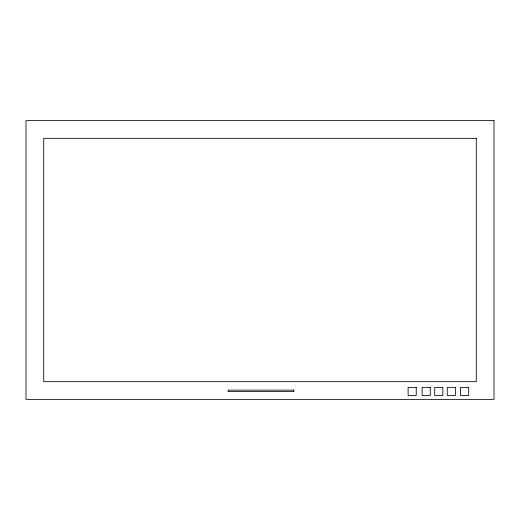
<?xml version="1.0" encoding="UTF-8"?>
<svg xmlns="http://www.w3.org/2000/svg" width="520" height="520" viewBox="0 0 520 520"><rect width="100%" height="100%" fill="white"/><g stroke="black" fill="none" stroke-linecap="round" stroke-linejoin="round"><path stroke-width="0.78" d="M494 120.62L26 120.62L26 399.38L494 399.38L494 120.62M476.275 138.346L43.725 138.346L43.725 381.654L476.275 381.654L476.275 138.346M416.234 387.374L408.115 387.374L408.115 395.499L416.234 395.499L416.234 387.374M430.268 387.374L422.143 387.374L422.143 395.499L430.268 395.499L430.268 387.374M442.825 387.374L434.7 387.374L434.7 395.499L442.825 395.499L442.825 387.374M455.377 387.374L447.252 387.374L447.252 395.499L455.377 395.499L455.377 387.374M468.669 387.374L460.544 387.374L460.544 395.499L468.669 395.499L468.669 387.374M293.82 390.13L228.085 390.13L228.085 391.606L293.82 391.606L293.82 390.13"/></g></svg>
